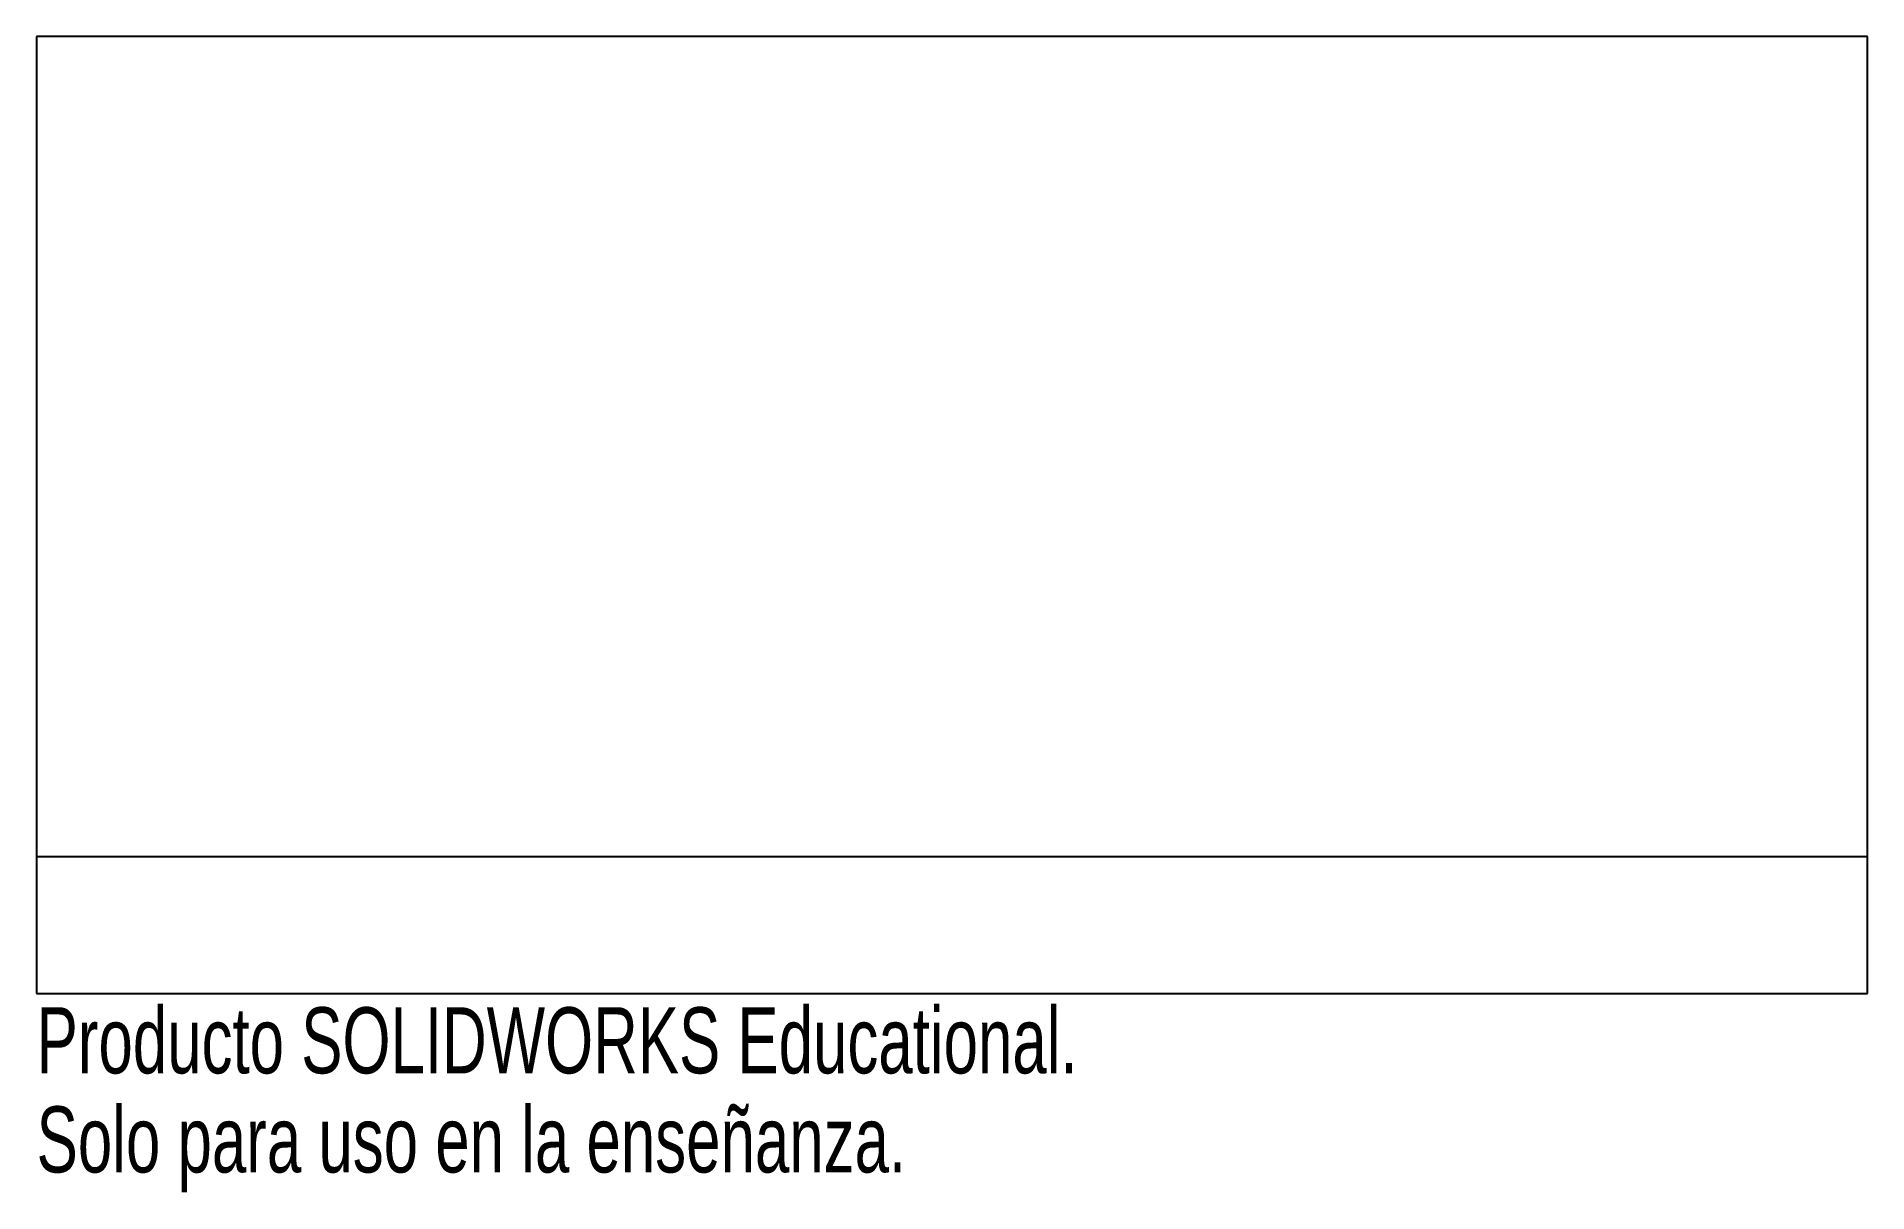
# Model space of a CAD drawing. Header units: millimetres. Extents: x 0 to 13.4, y -1.5 to 7.
import ezdxf

# ---------------------------------------------------------------- set-up
doc = ezdxf.new("R2010")
doc.units = ezdxf.units.MM
doc.styles.add('SLDTEXTSTYLE0', font='TXT', dxfattribs={"width": 0.7})

msp = doc.modelspace()

# ---------------------------------------------------------------- linework, layer by layer
at = {"color": 7, "linetype": 'Continuous', "lineweight": 25}
for p, q in [((13.4, 7), (0, 7)), ((0, 7), (0, 0)), ((13.4, 0), (13.4, 7)), ((13.4, 1), (0, 1)), ((0, 0), (13.4, 0))]:
    msp.add_line(p, q, dxfattribs=at)

# ---------------------------------------------------------------- texts
at = {"color": 7, "linetype": 'Continuous', "char_height": 0.48336, "attachment_point": 1, "style": 'SLDTEXTSTYLE0'}
for s, insert in [('Producto SOLIDWORKS Educational.', (0, -0.102)), ('Solo para uso en la enseñanza.', (0, -0.827))]:
    msp.add_mtext(s, dxfattribs=dict(at, insert=insert))

doc.saveas('drawing.dxf')
